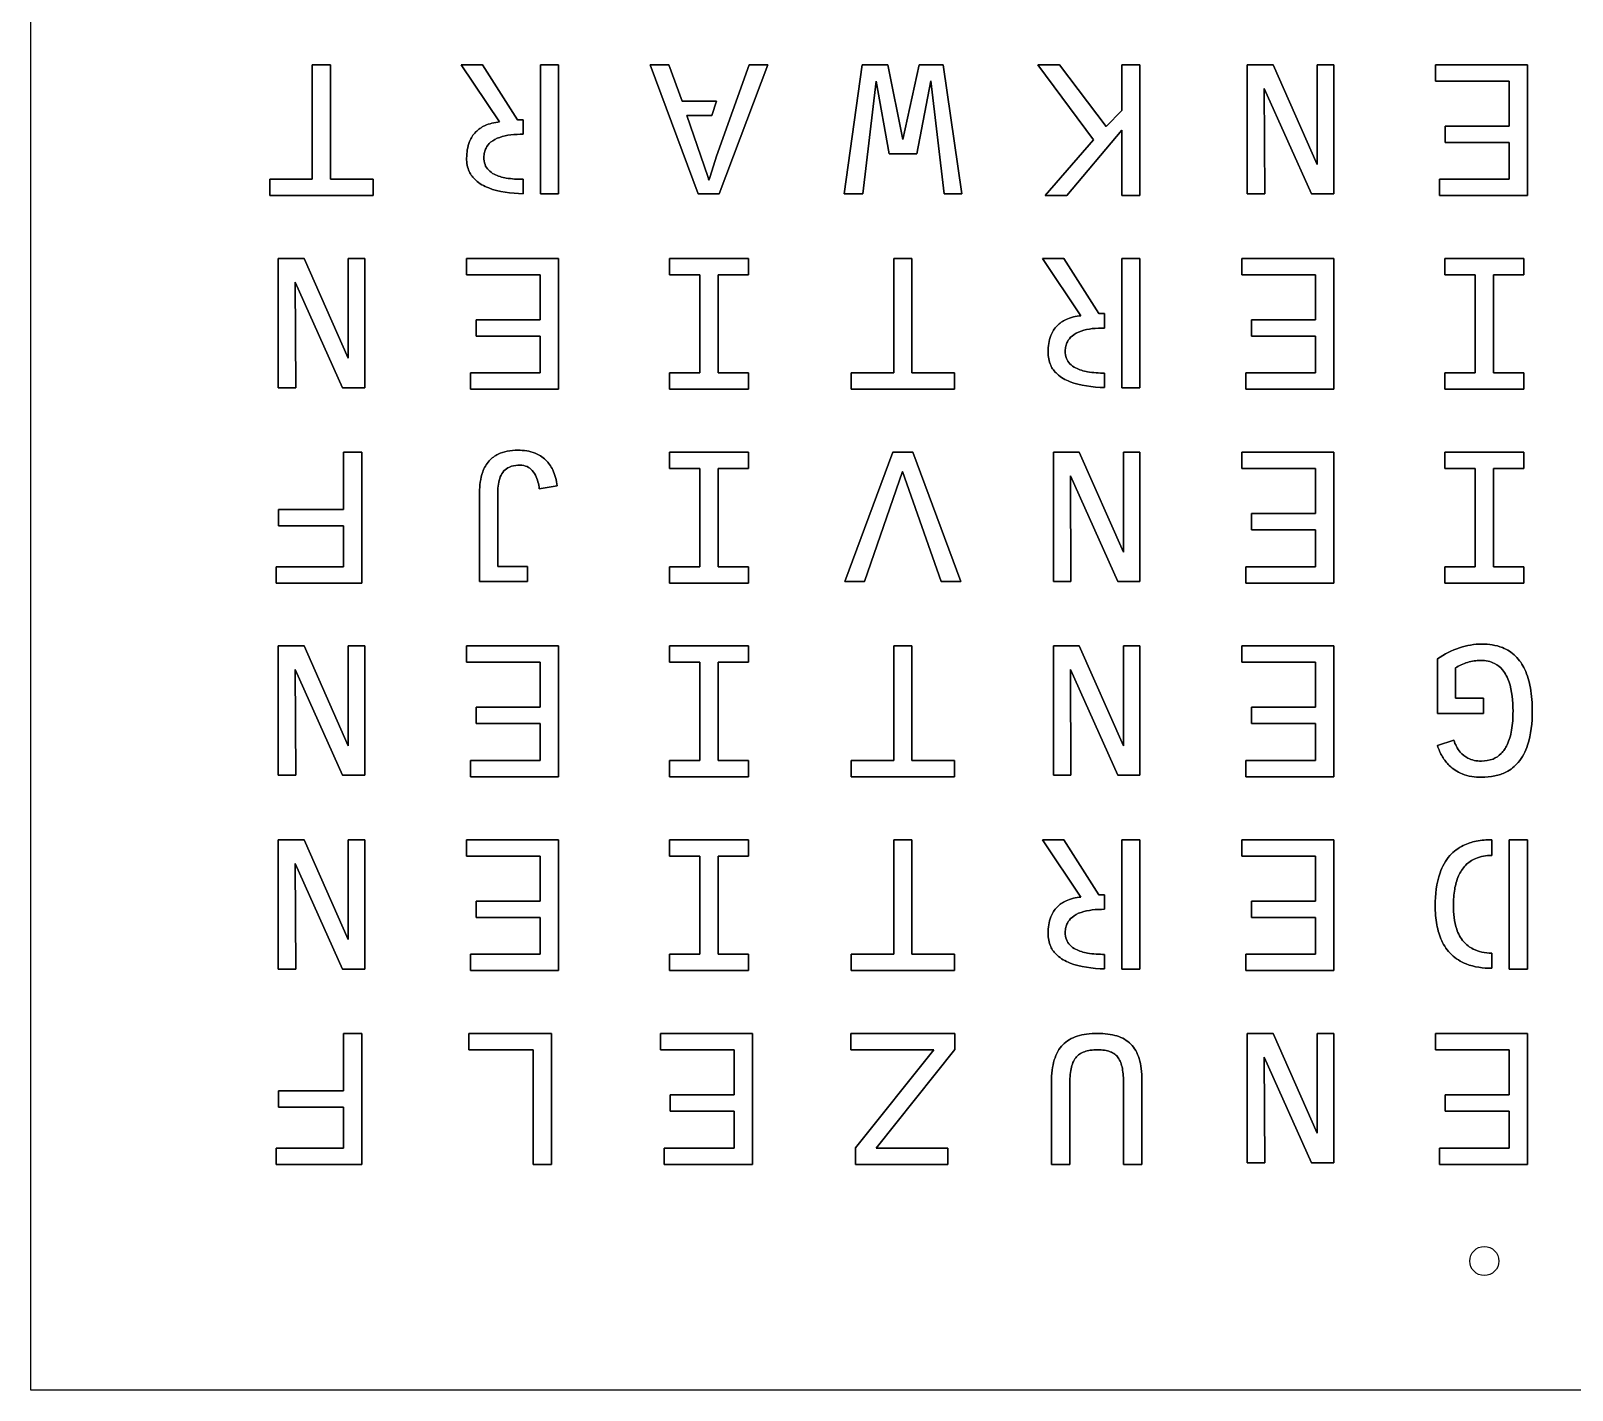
# Model space of a CAD drawing. Header units: millimetres. Extents: x -500 to 0, y -500 to 0.
# Drawn here: x -500 to -234.9, y -500 to -266.2 of the extents above; entities that cross this region are included whole.
import ezdxf

# ---------------------------------------------------------------- set-up
doc = ezdxf.new("R2010")
doc.units = ezdxf.units.MM
doc.layers.get('0').update_dxf_attribs({"linetype": 'CONTINUOUS'})

msp = doc.modelspace()

# ---------------------------------------------------------------- linework, layer by layer
for p, q in [((-419.37, -281.82), (-425.96, -271.98)), ((-425.96, -271.98), (-422.33, -271.98)), ((-422.33, -271.98), (-425.96, -271.98)), ((-425.96, -271.98), (-419.37, -281.82)), ((-422.33, -271.98), (-416.3, -281.46)), ((-416.3, -281.46), (-422.33, -271.98)), ((-385.21, -294.22), (-393.46, -271.98)), ((-393.46, -271.98), (-390.26, -271.98)), ((-390.26, -271.98), (-393.46, -271.98)), ((-393.46, -271.98), (-385.21, -294.22)), ((-390.26, -271.98), (-387.99, -278.27)), ((-387.99, -278.27), (-390.26, -271.98)), ((-382.04, -287.7), (-376.45, -271.98)), ((-376.45, -271.98), (-382.04, -287.7)), ((-373.22, -271.98), (-381.62, -294.22)), ((-381.62, -294.22), (-373.22, -271.98)), ((-376.45, -271.98), (-373.22, -271.98)), ((-373.22, -271.98), (-376.45, -271.98)), ((-387.99, -278.27), (-382.04, -278.27)), ((-382.04, -278.27), (-387.99, -278.27)), ((-382.04, -278.27), (-382.88, -280.74)), ((-382.88, -280.74), (-382.04, -278.27)), ((-382.88, -280.74), (-387.19, -280.74)), ((-387.19, -280.74), (-384.78, -287.7)), ((-384.78, -287.7), (-387.19, -280.74)), ((-387.19, -280.74), (-382.88, -280.74)), ((-416.3, -281.46), (-415.31, -281.46)), ((-415.31, -281.46), (-416.3, -281.46)), ((-415.31, -281.46), (-415.31, -283.95)), ((-415.31, -283.95), (-415.31, -281.46)), ((-384.78, -287.7), (-383.57, -291.2)), ((-383.57, -291.2), (-384.78, -287.7)), ((-383.17, -291.2), (-382.04, -287.7)), ((-382.04, -287.7), (-383.17, -291.2)), ((-415.31, -291.69), (-415.31, -294.2)), ((-415.31, -294.2), (-415.31, -291.69)), ((-381.62, -294.22), (-385.21, -294.22)), ((-385.21, -294.22), (-381.62, -294.22)), ((-319.37, -315.16), (-325.96, -305.31)), ((-325.96, -305.31), (-322.33, -305.31)), ((-322.33, -305.31), (-325.96, -305.31)), ((-325.96, -305.31), (-319.37, -315.16)), ((-322.33, -305.31), (-316.3, -314.79)), ((-316.3, -314.79), (-322.33, -305.31)), ((-316.3, -314.79), (-315.31, -314.79)), ((-315.31, -314.79), (-316.3, -314.79)), ((-315.31, -314.79), (-315.31, -317.28)), ((-315.31, -317.28), (-315.31, -314.79)), ((-315.31, -325.03), (-315.31, -327.53)), ((-315.31, -327.53), (-315.31, -325.03)), ((-409.45, -344.41), (-412.54, -344.93)), ((-412.54, -344.93), (-409.45, -344.41)), ((-422.81, -360.89), (-422.81, -345.57)), ((-422.81, -345.57), (-422.81, -360.89)), ((-419.67, -345.5), (-419.67, -358.32)), ((-419.67, -358.32), (-419.67, -345.5)), ((-419.67, -358.32), (-414.55, -358.32)), ((-414.55, -358.32), (-419.67, -358.32)), ((-414.55, -358.32), (-414.55, -360.89)), ((-414.55, -360.89), (-414.55, -358.32)), ((-414.55, -360.89), (-422.81, -360.89)), ((-422.81, -360.89), (-414.55, -360.89)), ((-258.04, -383.6), (-258.04, -374.17)), ((-258.04, -374.17), (-258.04, -383.6)), ((-254.97, -375.76), (-254.97, -380.97)), ((-254.97, -380.97), (-254.97, -375.76)), ((-254.97, -380.97), (-250.14, -380.97)), ((-250.14, -380.97), (-254.97, -380.97)), ((-250.14, -380.97), (-250.14, -383.6)), ((-250.14, -383.6), (-250.14, -380.97)), ((-250.14, -383.6), (-258.04, -383.6)), ((-258.04, -383.6), (-250.14, -383.6)), ((-258.07, -389.11), (-255.25, -388.19)), ((-255.25, -388.19), (-258.07, -389.11)), ((-319.37, -415.16), (-325.96, -405.31)), ((-325.96, -405.31), (-322.33, -405.31)), ((-322.33, -405.31), (-325.96, -405.31)), ((-325.96, -405.31), (-319.37, -415.16)), ((-322.33, -405.31), (-316.3, -414.79)), ((-316.3, -414.79), (-322.33, -405.31)), ((-248.71, -405.31), (-248.71, -408)), ((-248.71, -408), (-248.71, -405.31)), ((-316.3, -414.79), (-315.31, -414.79)), ((-315.31, -414.79), (-316.3, -414.79)), ((-315.31, -414.79), (-315.31, -417.28)), ((-315.31, -417.28), (-315.31, -414.79)), ((-315.31, -425.03), (-315.31, -427.53)), ((-315.31, -427.53), (-315.31, -425.03)), ((-248.71, -424.82), (-248.71, -427.43)), ((-248.71, -427.43), (-248.71, -424.82)), ((-324.44, -461.15), (-324.44, -447.03)), ((-324.44, -447.03), (-324.44, -461.15)), ((-321.31, -447.56), (-321.31, -461.15)), ((-321.31, -461.15), (-321.31, -447.56)), ((-312.04, -461.15), (-312.04, -447.35)), ((-312.04, -447.35), (-312.04, -461.15)), ((-308.89, -446.73), (-308.89, -461.15)), ((-308.89, -461.15), (-308.89, -446.73)), ((-321.31, -461.15), (-324.44, -461.15)), ((-324.44, -461.15), (-321.31, -461.15)), ((-308.89, -461.15), (-312.04, -461.15)), ((-312.04, -461.15), (-308.89, -461.15))]:
    msp.add_line(p, q)
for points in [[(-500, 0), (0, 0), (0, -500), (-500, -500)], [(0, 0), (0, -500), (-500, -500), (-500, 0)], [(-451.58, -271.98), (-451.58, -291.67), (-458.88, -291.67), (-458.88, -294.49), (-441.14, -294.49), (-441.14, -291.67), (-448.44, -291.67), (-448.44, -271.98)], [(-451.58, -291.67), (-451.58, -271.98), (-448.44, -271.98), (-448.44, -291.67), (-441.14, -291.67), (-441.14, -294.49), (-458.88, -294.49), (-458.88, -291.67)], [(-409.22, -271.98), (-412.34, -271.98), (-412.34, -294.22), (-409.22, -294.22)], [(-412.34, -271.98), (-409.22, -271.98), (-409.22, -294.22), (-412.34, -294.22)], [(-352.61, -271.98), (-356.99, -271.98), (-360.13, -294.22), (-356.9, -294.22), (-354.58, -274.81), (-352.37, -287.33), (-347.59, -287.33), (-345.22, -274.78), (-342.88, -294.22), (-339.88, -294.22), (-343.1, -271.98), (-347.22, -271.98), (-350.04, -284.82)], [(-356.99, -271.98), (-352.61, -271.98), (-350.04, -284.82), (-347.22, -271.98), (-343.1, -271.98), (-339.88, -294.22), (-342.88, -294.22), (-345.22, -274.78), (-347.59, -287.33), (-352.37, -287.33), (-354.58, -274.81), (-356.9, -294.22), (-360.13, -294.22)], [(-315.06, -282.63), (-323.09, -271.98), (-326.78, -271.98), (-317.2, -284.92), (-325.51, -294.49), (-321.81, -294.49), (-312.37, -283.25), (-312.37, -294.49), (-309.22, -294.49), (-309.22, -271.98), (-312.37, -271.98), (-312.37, -279.85)], [(-323.09, -271.98), (-315.06, -282.63), (-312.37, -279.85), (-312.37, -271.98), (-309.22, -271.98), (-309.22, -294.49), (-312.37, -294.49), (-312.37, -283.25), (-321.81, -294.49), (-325.51, -294.49), (-317.2, -284.92), (-326.78, -271.98)], [(-278.74, -289.14), (-286.33, -271.98), (-290.79, -271.98), (-290.79, -294.22), (-287.76, -294.22), (-287.86, -276.05), (-279.71, -294.22), (-275.89, -294.22), (-275.89, -271.98), (-278.72, -271.98)], [(-286.33, -271.98), (-278.74, -289.14), (-278.72, -271.98), (-275.89, -271.98), (-275.89, -294.22), (-279.71, -294.22), (-287.86, -276.05), (-287.76, -294.22), (-290.79, -294.22), (-290.79, -271.98)], [(-242.55, -294.49), (-242.55, -271.98), (-258.38, -271.98), (-258.38, -274.79), (-245.71, -274.79), (-245.71, -282.53), (-256.72, -282.53), (-256.72, -285.34), (-245.71, -285.34), (-245.71, -291.67), (-257.71, -291.67), (-257.71, -294.49)], [(-242.55, -271.98), (-242.55, -294.49), (-257.71, -294.49), (-257.71, -291.67), (-245.71, -291.67), (-245.71, -285.34), (-256.72, -285.34), (-256.72, -282.53), (-245.71, -282.53), (-245.71, -274.79), (-258.38, -274.79), (-258.38, -271.98)], [(-445.41, -322.48), (-453, -305.31), (-457.46, -305.31), (-457.46, -327.56), (-454.42, -327.56), (-454.52, -309.39), (-446.38, -327.56), (-442.55, -327.56), (-442.55, -305.31), (-445.39, -305.31)], [(-453, -305.31), (-445.41, -322.48), (-445.39, -305.31), (-442.55, -305.31), (-442.55, -327.56), (-446.38, -327.56), (-454.52, -309.39), (-454.42, -327.56), (-457.46, -327.56), (-457.46, -305.31)], [(-409.22, -327.82), (-409.22, -305.31), (-425.05, -305.31), (-425.05, -308.12), (-412.37, -308.12), (-412.37, -315.86), (-423.39, -315.86), (-423.39, -318.67), (-412.37, -318.67), (-412.37, -325.01), (-424.38, -325.01), (-424.38, -327.82)], [(-409.22, -305.31), (-409.22, -327.82), (-424.38, -327.82), (-424.38, -325.01), (-412.37, -325.01), (-412.37, -318.67), (-423.39, -318.67), (-423.39, -315.86), (-412.37, -315.86), (-412.37, -308.12), (-425.05, -308.12), (-425.05, -305.31)], [(-390.12, -327.82), (-376.55, -327.82), (-376.55, -325.01), (-381.76, -325.01), (-381.76, -308.12), (-376.55, -308.12), (-376.55, -305.31), (-390.12, -305.31), (-390.12, -308.12), (-384.91, -308.12), (-384.91, -325.01), (-390.12, -325.01)], [(-376.55, -327.82), (-390.12, -327.82), (-390.12, -325.01), (-384.91, -325.01), (-384.91, -308.12), (-390.12, -308.12), (-390.12, -305.31), (-376.55, -305.31), (-376.55, -308.12), (-381.76, -308.12), (-381.76, -325.01), (-376.55, -325.01)], [(-351.58, -305.31), (-351.58, -325.01), (-358.88, -325.01), (-358.88, -327.82), (-341.14, -327.82), (-341.14, -325.01), (-348.44, -325.01), (-348.44, -305.31)], [(-351.58, -325.01), (-351.58, -305.31), (-348.44, -305.31), (-348.44, -325.01), (-341.14, -325.01), (-341.14, -327.82), (-358.88, -327.82), (-358.88, -325.01)], [(-309.22, -305.31), (-312.34, -305.31), (-312.34, -327.56), (-309.22, -327.56)], [(-312.34, -305.31), (-309.22, -305.31), (-309.22, -327.56), (-312.34, -327.56)], [(-275.89, -327.82), (-275.89, -305.31), (-291.71, -305.31), (-291.71, -308.12), (-279.04, -308.12), (-279.04, -315.86), (-290.05, -315.86), (-290.05, -318.67), (-279.04, -318.67), (-279.04, -325.01), (-291.04, -325.01), (-291.04, -327.82)], [(-275.89, -305.31), (-275.89, -327.82), (-291.04, -327.82), (-291.04, -325.01), (-279.04, -325.01), (-279.04, -318.67), (-290.05, -318.67), (-290.05, -315.86), (-279.04, -315.86), (-279.04, -308.12), (-291.71, -308.12), (-291.71, -305.31)], [(-256.79, -327.82), (-243.21, -327.82), (-243.21, -325.01), (-248.42, -325.01), (-248.42, -308.12), (-243.21, -308.12), (-243.21, -305.31), (-256.79, -305.31), (-256.79, -308.12), (-251.58, -308.12), (-251.58, -325.01), (-256.79, -325.01)], [(-243.21, -327.82), (-256.79, -327.82), (-256.79, -325.01), (-251.58, -325.01), (-251.58, -308.12), (-256.79, -308.12), (-256.79, -305.31), (-243.21, -305.31), (-243.21, -308.12), (-248.42, -308.12), (-248.42, -325.01), (-243.21, -325.01)], [(-446.24, -351.3), (-446.24, -358.34), (-457.78, -358.34), (-457.78, -361.15), (-443.08, -361.15), (-443.08, -338.64), (-446.24, -338.64), (-446.24, -348.49), (-457.38, -348.49), (-457.38, -351.3)], [(-446.24, -358.34), (-446.24, -351.3), (-457.38, -351.3), (-457.38, -348.49), (-446.24, -348.49), (-446.24, -338.64), (-443.08, -338.64), (-443.08, -361.15), (-457.78, -361.15), (-457.78, -358.34)], [(-390.12, -361.15), (-376.55, -361.15), (-376.55, -358.34), (-381.76, -358.34), (-381.76, -341.46), (-376.55, -341.46), (-376.55, -338.64), (-390.12, -338.64), (-390.12, -341.46), (-384.91, -341.46), (-384.91, -358.34), (-390.12, -358.34)], [(-376.55, -361.15), (-390.12, -361.15), (-390.12, -358.34), (-384.91, -358.34), (-384.91, -341.46), (-390.12, -341.46), (-390.12, -338.64), (-376.55, -338.64), (-376.55, -341.46), (-381.76, -341.46), (-381.76, -358.34), (-376.55, -358.34)], [(-348.31, -338.64), (-351.71, -338.64), (-359.96, -360.89), (-356.59, -360.89), (-350.07, -341.96), (-343.43, -360.89), (-340.05, -360.89)], [(-351.71, -338.64), (-348.31, -338.64), (-340.05, -360.89), (-343.43, -360.89), (-350.07, -341.96), (-356.59, -360.89), (-359.96, -360.89)], [(-312.08, -355.81), (-319.66, -338.64), (-324.12, -338.64), (-324.12, -360.89), (-321.09, -360.89), (-321.19, -342.72), (-313.05, -360.89), (-309.22, -360.89), (-309.22, -338.64), (-312.06, -338.64)], [(-319.66, -338.64), (-312.08, -355.81), (-312.06, -338.64), (-309.22, -338.64), (-309.22, -360.89), (-313.05, -360.89), (-321.19, -342.72), (-321.09, -360.89), (-324.12, -360.89), (-324.12, -338.64)], [(-275.89, -361.15), (-275.89, -338.64), (-291.71, -338.64), (-291.71, -341.46), (-279.04, -341.46), (-279.04, -349.19), (-290.05, -349.19), (-290.05, -352.01), (-279.04, -352.01), (-279.04, -358.34), (-291.04, -358.34), (-291.04, -361.15)], [(-275.89, -338.64), (-275.89, -361.15), (-291.04, -361.15), (-291.04, -358.34), (-279.04, -358.34), (-279.04, -352.01), (-290.05, -352.01), (-290.05, -349.19), (-279.04, -349.19), (-279.04, -341.46), (-291.71, -341.46), (-291.71, -338.64)], [(-256.79, -361.15), (-243.21, -361.15), (-243.21, -358.34), (-248.42, -358.34), (-248.42, -341.46), (-243.21, -341.46), (-243.21, -338.64), (-256.79, -338.64), (-256.79, -341.46), (-251.58, -341.46), (-251.58, -358.34), (-256.79, -358.34)], [(-243.21, -361.15), (-256.79, -361.15), (-256.79, -358.34), (-251.58, -358.34), (-251.58, -341.46), (-256.79, -341.46), (-256.79, -338.64), (-243.21, -338.64), (-243.21, -341.46), (-248.42, -341.46), (-248.42, -358.34), (-243.21, -358.34)], [(-445.41, -389.14), (-453, -371.98), (-457.46, -371.98), (-457.46, -394.22), (-454.42, -394.22), (-454.52, -376.05), (-446.38, -394.22), (-442.55, -394.22), (-442.55, -371.98), (-445.39, -371.98)], [(-453, -371.98), (-445.41, -389.14), (-445.39, -371.98), (-442.55, -371.98), (-442.55, -394.22), (-446.38, -394.22), (-454.52, -376.05), (-454.42, -394.22), (-457.46, -394.22), (-457.46, -371.98)], [(-409.22, -394.49), (-409.22, -371.98), (-425.05, -371.98), (-425.05, -374.79), (-412.37, -374.79), (-412.37, -382.53), (-423.39, -382.53), (-423.39, -385.34), (-412.37, -385.34), (-412.37, -391.67), (-424.38, -391.67), (-424.38, -394.49)], [(-409.22, -371.98), (-409.22, -394.49), (-424.38, -394.49), (-424.38, -391.67), (-412.37, -391.67), (-412.37, -385.34), (-423.39, -385.34), (-423.39, -382.53), (-412.37, -382.53), (-412.37, -374.79), (-425.05, -374.79), (-425.05, -371.98)], [(-390.12, -394.49), (-376.55, -394.49), (-376.55, -391.67), (-381.76, -391.67), (-381.76, -374.79), (-376.55, -374.79), (-376.55, -371.98), (-390.12, -371.98), (-390.12, -374.79), (-384.91, -374.79), (-384.91, -391.67), (-390.12, -391.67)], [(-376.55, -394.49), (-390.12, -394.49), (-390.12, -391.67), (-384.91, -391.67), (-384.91, -374.79), (-390.12, -374.79), (-390.12, -371.98), (-376.55, -371.98), (-376.55, -374.79), (-381.76, -374.79), (-381.76, -391.67), (-376.55, -391.67)], [(-351.58, -371.98), (-351.58, -391.67), (-358.88, -391.67), (-358.88, -394.49), (-341.14, -394.49), (-341.14, -391.67), (-348.44, -391.67), (-348.44, -371.98)], [(-351.58, -391.67), (-351.58, -371.98), (-348.44, -371.98), (-348.44, -391.67), (-341.14, -391.67), (-341.14, -394.49), (-358.88, -394.49), (-358.88, -391.67)], [(-312.08, -389.14), (-319.66, -371.98), (-324.12, -371.98), (-324.12, -394.22), (-321.09, -394.22), (-321.19, -376.05), (-313.05, -394.22), (-309.22, -394.22), (-309.22, -371.98), (-312.06, -371.98)], [(-319.66, -371.98), (-312.08, -389.14), (-312.06, -371.98), (-309.22, -371.98), (-309.22, -394.22), (-313.05, -394.22), (-321.19, -376.05), (-321.09, -394.22), (-324.12, -394.22), (-324.12, -371.98)], [(-275.89, -394.49), (-275.89, -371.98), (-291.71, -371.98), (-291.71, -374.79), (-279.04, -374.79), (-279.04, -382.53), (-290.05, -382.53), (-290.05, -385.34), (-279.04, -385.34), (-279.04, -391.67), (-291.04, -391.67), (-291.04, -394.49)], [(-275.89, -371.98), (-275.89, -394.49), (-291.04, -394.49), (-291.04, -391.67), (-279.04, -391.67), (-279.04, -385.34), (-290.05, -385.34), (-290.05, -382.53), (-279.04, -382.53), (-279.04, -374.79), (-291.71, -374.79), (-291.71, -371.98)], [(-445.41, -422.48), (-453, -405.31), (-457.46, -405.31), (-457.46, -427.56), (-454.42, -427.56), (-454.52, -409.39), (-446.38, -427.56), (-442.55, -427.56), (-442.55, -405.31), (-445.39, -405.31)], [(-453, -405.31), (-445.41, -422.48), (-445.39, -405.31), (-442.55, -405.31), (-442.55, -427.56), (-446.38, -427.56), (-454.52, -409.39), (-454.42, -427.56), (-457.46, -427.56), (-457.46, -405.31)], [(-409.22, -427.82), (-409.22, -405.31), (-425.05, -405.31), (-425.05, -408.12), (-412.37, -408.12), (-412.37, -415.86), (-423.39, -415.86), (-423.39, -418.67), (-412.37, -418.67), (-412.37, -425.01), (-424.38, -425.01), (-424.38, -427.82)], [(-409.22, -405.31), (-409.22, -427.82), (-424.38, -427.82), (-424.38, -425.01), (-412.37, -425.01), (-412.37, -418.67), (-423.39, -418.67), (-423.39, -415.86), (-412.37, -415.86), (-412.37, -408.12), (-425.05, -408.12), (-425.05, -405.31)], [(-390.12, -427.82), (-376.55, -427.82), (-376.55, -425.01), (-381.76, -425.01), (-381.76, -408.12), (-376.55, -408.12), (-376.55, -405.31), (-390.12, -405.31), (-390.12, -408.12), (-384.91, -408.12), (-384.91, -425.01), (-390.12, -425.01)], [(-376.55, -427.82), (-390.12, -427.82), (-390.12, -425.01), (-384.91, -425.01), (-384.91, -408.12), (-390.12, -408.12), (-390.12, -405.31), (-376.55, -405.31), (-376.55, -408.12), (-381.76, -408.12), (-381.76, -425.01), (-376.55, -425.01)], [(-351.58, -405.31), (-351.58, -425.01), (-358.88, -425.01), (-358.88, -427.82), (-341.14, -427.82), (-341.14, -425.01), (-348.44, -425.01), (-348.44, -405.31)], [(-351.58, -425.01), (-351.58, -405.31), (-348.44, -405.31), (-348.44, -425.01), (-341.14, -425.01), (-341.14, -427.82), (-358.88, -427.82), (-358.88, -425.01)], [(-309.22, -405.31), (-312.34, -405.31), (-312.34, -427.56), (-309.22, -427.56)], [(-312.34, -405.31), (-309.22, -405.31), (-309.22, -427.56), (-312.34, -427.56)], [(-275.89, -427.82), (-275.89, -405.31), (-291.71, -405.31), (-291.71, -408.12), (-279.04, -408.12), (-279.04, -415.86), (-290.05, -415.86), (-290.05, -418.67), (-279.04, -418.67), (-279.04, -425.01), (-291.04, -425.01), (-291.04, -427.82)], [(-275.89, -405.31), (-275.89, -427.82), (-291.04, -427.82), (-291.04, -425.01), (-279.04, -425.01), (-279.04, -418.67), (-290.05, -418.67), (-290.05, -415.86), (-279.04, -415.86), (-279.04, -408.12), (-291.71, -408.12), (-291.71, -405.31)], [(-242.55, -405.31), (-245.74, -405.31), (-245.74, -427.56), (-242.55, -427.56)], [(-245.74, -405.31), (-242.55, -405.31), (-242.55, -427.56), (-245.74, -427.56)], [(-446.24, -451.3), (-446.24, -458.34), (-457.78, -458.34), (-457.78, -461.15), (-443.08, -461.15), (-443.08, -438.64), (-446.24, -438.64), (-446.24, -448.49), (-457.38, -448.49), (-457.38, -451.3)], [(-446.24, -458.34), (-446.24, -451.3), (-457.38, -451.3), (-457.38, -448.49), (-446.24, -448.49), (-446.24, -438.64), (-443.08, -438.64), (-443.08, -461.15), (-457.78, -461.15), (-457.78, -458.34)], [(-410.46, -461.15), (-410.46, -438.64), (-424.68, -438.64), (-424.68, -441.46), (-413.61, -441.46), (-413.61, -461.15)], [(-410.46, -438.64), (-410.46, -461.15), (-413.61, -461.15), (-413.61, -441.46), (-424.68, -441.46), (-424.68, -438.64)], [(-375.89, -461.15), (-375.89, -438.64), (-391.71, -438.64), (-391.71, -441.46), (-379.04, -441.46), (-379.04, -449.19), (-390.05, -449.19), (-390.05, -452.01), (-379.04, -452.01), (-379.04, -458.34), (-391.04, -458.34), (-391.04, -461.15)], [(-375.89, -438.64), (-375.89, -461.15), (-391.04, -461.15), (-391.04, -458.34), (-379.04, -458.34), (-379.04, -452.01), (-390.05, -452.01), (-390.05, -449.19), (-379.04, -449.19), (-379.04, -441.46), (-391.71, -441.46), (-391.71, -438.64)], [(-341.09, -438.64), (-358.93, -438.64), (-358.93, -441.46), (-344.66, -441.46), (-358.15, -458.31), (-358.15, -461.15), (-342.29, -461.15), (-342.29, -458.34), (-354.58, -458.34), (-341.09, -441.41)], [(-358.93, -438.64), (-341.09, -438.64), (-341.09, -441.41), (-354.58, -458.34), (-342.29, -458.34), (-342.29, -461.15), (-358.15, -461.15), (-358.15, -458.31), (-344.66, -441.46), (-358.93, -441.46)], [(-278.74, -455.81), (-286.33, -438.64), (-290.79, -438.64), (-290.79, -460.89), (-287.76, -460.89), (-287.86, -442.72), (-279.71, -460.89), (-275.89, -460.89), (-275.89, -438.64), (-278.72, -438.64)], [(-286.33, -438.64), (-278.74, -455.81), (-278.72, -438.64), (-275.89, -438.64), (-275.89, -460.89), (-279.71, -460.89), (-287.86, -442.72), (-287.76, -460.89), (-290.79, -460.89), (-290.79, -438.64)], [(-242.55, -461.15), (-242.55, -438.64), (-258.38, -438.64), (-258.38, -441.46), (-245.71, -441.46), (-245.71, -449.19), (-256.72, -449.19), (-256.72, -452.01), (-245.71, -452.01), (-245.71, -458.34), (-257.71, -458.34), (-257.71, -461.15)], [(-242.55, -438.64), (-242.55, -461.15), (-257.71, -461.15), (-257.71, -458.34), (-245.71, -458.34), (-245.71, -452.01), (-256.72, -452.01), (-256.72, -449.19), (-245.71, -449.19), (-245.71, -441.46), (-258.38, -441.46), (-258.38, -438.64)]]:
    msp.add_lwpolyline(points, close=True)
msp.add_circle((-250, -477.78), 2.5)
msp.add_circle((-250, -477.78), 2.5)
for points, knots in [([(-425.04, -288.07), (-425.03, -287.1), (-424.9, -286.11), (-424.3, -284.59), (-423.95, -284.03), (-423.04, -283.1), (-422.52, -282.74), (-421.13, -282.11), (-420.24, -281.91), (-419.37, -281.82)], [0, 0, 0, 0, 0.2891878, 0.2891878, 0.4897774, 0.4897774, 0.6806888, 0.6806888, 0.9457336, 0.9457336, 0.9457336, 0.9457336]), ([(-419.37, -281.82), (-420.24, -281.91), (-421.13, -282.11), (-422.52, -282.74), (-423.04, -283.1), (-423.95, -284.03), (-424.3, -284.59), (-424.9, -286.11), (-425.03, -287.1), (-425.04, -288.07)], [-0.9457336, -0.9457336, -0.9457336, -0.9457336, -0.6806888, -0.6806888, -0.4897774, -0.4897774, -0.2891878, -0.2891878, 0, 0, 0, 0]), ([(-415.31, -283.95), (-416.73, -283.94), (-418.17, -284.07), (-419.92, -284.67), (-420.46, -284.94), (-421.24, -285.6), (-421.51, -285.93), (-421.83, -286.55), (-421.91, -286.8), (-422.04, -287.34), (-422.07, -287.62), (-422.08, -287.9)], [0, 0, 0, 0, 0.4268737, 0.4268737, 0.6296497, 0.6296497, 0.776579, 0.776579, 0.8667437, 0.8667437, 0.9633916, 0.9633916, 0.9633916, 0.9633916]), ([(-422.08, -287.9), (-422.07, -287.62), (-422.04, -287.34), (-421.91, -286.8), (-421.83, -286.55), (-421.51, -285.93), (-421.24, -285.6), (-420.46, -284.94), (-419.92, -284.67), (-418.17, -284.07), (-416.73, -283.94), (-415.31, -283.95)], [-0.9633916, -0.9633916, -0.9633916, -0.9633916, -0.8667437, -0.8667437, -0.776579, -0.776579, -0.6296497, -0.6296497, -0.4268737, -0.4268737, 0, 0, 0, 0]), ([(-415.31, -294.2), (-417.41, -294.13), (-419.53, -293.86), (-422.06, -292.87), (-422.84, -292.44), (-423.95, -291.42), (-424.32, -290.92), (-424.74, -290.01), (-424.85, -289.65), (-425.01, -288.88), (-425.04, -288.47), (-425.04, -288.07)], [0, 0, 0, 0, 0.630738, 0.630738, 0.927892, 0.927892, 1.143137, 1.143137, 1.272335, 1.272335, 1.410512, 1.410512, 1.410512, 1.410512]), ([(-425.04, -288.07), (-425.04, -288.47), (-425.01, -288.88), (-424.85, -289.65), (-424.74, -290.01), (-424.32, -290.92), (-423.95, -291.42), (-422.84, -292.44), (-422.06, -292.87), (-419.53, -293.86), (-417.41, -294.13), (-415.31, -294.2)], [-1.410512, -1.410512, -1.410512, -1.410512, -1.272335, -1.272335, -1.143137, -1.143137, -0.927892, -0.927892, -0.630738, -0.630738, 0, 0, 0, 0]), ([(-422.08, -287.9), (-422.09, -288.33), (-422.03, -288.76), (-421.75, -289.51), (-421.55, -289.81), (-421.01, -290.39), (-420.66, -290.63), (-419.66, -291.15), (-418.93, -291.35), (-417.29, -291.64), (-416.27, -291.69), (-415.31, -291.69)], [0, 0, 0, 0, 0.1295701, 0.1295701, 0.2400498, 0.2400498, 0.3663458, 0.3663458, 0.5788006, 0.5788006, 0.8676463, 0.8676463, 0.8676463, 0.8676463]), ([(-415.31, -291.69), (-416.27, -291.69), (-417.29, -291.64), (-418.93, -291.35), (-419.66, -291.15), (-420.66, -290.63), (-421.01, -290.39), (-421.55, -289.81), (-421.75, -289.51), (-422.03, -288.76), (-422.09, -288.33), (-422.08, -287.9)], [-0.8676463, -0.8676463, -0.8676463, -0.8676463, -0.5788006, -0.5788006, -0.3663458, -0.3663458, -0.2400498, -0.2400498, -0.1295701, -0.1295701, 0, 0, 0, 0]), ([(-383.57, -291.2), (-383.53, -291.32), (-383.49, -291.46), (-383.43, -291.67), (-383.4, -291.77), (-383.37, -291.85)], [0, 0, 0, 0, 0.0390225, 0.0390225, 0.06417318, 0.06417318, 0.06417318, 0.06417318]), ([(-383.37, -291.85), (-383.4, -291.77), (-383.43, -291.67), (-383.49, -291.46), (-383.53, -291.32), (-383.57, -291.2)], [-0.06417318, -0.06417318, -0.06417318, -0.06417318, -0.0390225, -0.0390225, 0, 0, 0, 0]), ([(-383.37, -291.85), (-383.35, -291.77), (-383.31, -291.67), (-383.25, -291.46), (-383.21, -291.32), (-383.17, -291.2)], [0, 0, 0, 0, 0.02550692, 0.02550692, 0.06508214, 0.06508214, 0.06508214, 0.06508214]), ([(-383.17, -291.2), (-383.21, -291.32), (-383.25, -291.46), (-383.31, -291.67), (-383.35, -291.77), (-383.37, -291.85)], [-0.06508214, -0.06508214, -0.06508214, -0.06508214, -0.02550692, -0.02550692, 0, 0, 0, 0]), ([(-325.04, -321.4), (-325.03, -320.44), (-324.9, -319.45), (-324.3, -317.93), (-323.95, -317.37), (-323.04, -316.43), (-322.52, -316.08), (-321.13, -315.44), (-320.24, -315.25), (-319.37, -315.16)], [0, 0, 0, 0, 0.2891878, 0.2891878, 0.4897774, 0.4897774, 0.6806888, 0.6806888, 0.9457336, 0.9457336, 0.9457336, 0.9457336]), ([(-319.37, -315.16), (-320.24, -315.25), (-321.13, -315.44), (-322.52, -316.08), (-323.04, -316.43), (-323.95, -317.37), (-324.3, -317.93), (-324.9, -319.45), (-325.03, -320.44), (-325.04, -321.4)], [-0.9457336, -0.9457336, -0.9457336, -0.9457336, -0.6806888, -0.6806888, -0.4897774, -0.4897774, -0.2891878, -0.2891878, 0, 0, 0, 0]), ([(-315.31, -317.28), (-316.73, -317.27), (-318.17, -317.4), (-319.92, -318), (-320.46, -318.27), (-321.24, -318.94), (-321.51, -319.27), (-321.83, -319.89), (-321.91, -320.14), (-322.04, -320.67), (-322.07, -320.95), (-322.08, -321.24)], [0, 0, 0, 0, 0.4268737, 0.4268737, 0.6296497, 0.6296497, 0.776579, 0.776579, 0.8667437, 0.8667437, 0.9633916, 0.9633916, 0.9633916, 0.9633916]), ([(-322.08, -321.24), (-322.07, -320.95), (-322.04, -320.67), (-321.91, -320.14), (-321.83, -319.89), (-321.51, -319.27), (-321.24, -318.94), (-320.46, -318.27), (-319.92, -318), (-318.17, -317.4), (-316.73, -317.27), (-315.31, -317.28)], [-0.9633916, -0.9633916, -0.9633916, -0.9633916, -0.8667437, -0.8667437, -0.776579, -0.776579, -0.6296497, -0.6296497, -0.4268737, -0.4268737, 0, 0, 0, 0]), ([(-315.31, -327.53), (-317.41, -327.46), (-319.53, -327.19), (-322.06, -326.2), (-322.84, -325.77), (-323.95, -324.75), (-324.32, -324.26), (-324.74, -323.34), (-324.85, -322.98), (-325.01, -322.21), (-325.04, -321.81), (-325.04, -321.4)], [0, 0, 0, 0, 0.630738, 0.630738, 0.927892, 0.927892, 1.143137, 1.143137, 1.272335, 1.272335, 1.410512, 1.410512, 1.410512, 1.410512]), ([(-325.04, -321.4), (-325.04, -321.81), (-325.01, -322.21), (-324.85, -322.98), (-324.74, -323.34), (-324.32, -324.26), (-323.95, -324.75), (-322.84, -325.77), (-322.06, -326.2), (-319.53, -327.19), (-317.41, -327.46), (-315.31, -327.53)], [-1.410512, -1.410512, -1.410512, -1.410512, -1.272335, -1.272335, -1.143137, -1.143137, -0.927892, -0.927892, -0.630738, -0.630738, 0, 0, 0, 0]), ([(-322.08, -321.24), (-322.09, -321.67), (-322.03, -322.09), (-321.75, -322.84), (-321.55, -323.15), (-321.01, -323.72), (-320.66, -323.96), (-319.66, -324.48), (-318.93, -324.68), (-317.29, -324.97), (-316.27, -325.03), (-315.31, -325.03)], [0, 0, 0, 0, 0.1295701, 0.1295701, 0.2400498, 0.2400498, 0.3663458, 0.3663458, 0.5788006, 0.5788006, 0.8676463, 0.8676463, 0.8676463, 0.8676463]), ([(-315.31, -325.03), (-316.27, -325.03), (-317.29, -324.97), (-318.93, -324.68), (-319.66, -324.48), (-320.66, -323.96), (-321.01, -323.72), (-321.55, -323.15), (-321.75, -322.84), (-322.03, -322.09), (-322.09, -321.67), (-322.08, -321.24)], [-0.8676463, -0.8676463, -0.8676463, -0.8676463, -0.5788006, -0.5788006, -0.3663458, -0.3663458, -0.2400498, -0.2400498, -0.1295701, -0.1295701, 0, 0, 0, 0]), ([(-422.81, -345.57), (-422.81, -344.39), (-422.67, -343.15), (-422.02, -341.34), (-421.66, -340.69), (-420.72, -339.65), (-420.2, -339.27), (-419.13, -338.75), (-418.6, -338.59), (-417.46, -338.36), (-416.83, -338.31), (-416.21, -338.31)], [0, 0, 0, 0, 0.353355, 0.353355, 0.576738, 0.576738, 0.772105, 0.772105, 0.93553, 0.93553, 1.12124, 1.12124, 1.12124, 1.12124]), ([(-416.21, -338.31), (-416.83, -338.31), (-417.46, -338.36), (-418.6, -338.59), (-419.13, -338.75), (-420.2, -339.27), (-420.72, -339.65), (-421.66, -340.69), (-422.02, -341.34), (-422.67, -343.15), (-422.81, -344.39), (-422.81, -345.57)], [-1.12124, -1.12124, -1.12124, -1.12124, -0.93553, -0.93553, -0.772105, -0.772105, -0.576738, -0.576738, -0.353355, -0.353355, 0, 0, 0, 0]), ([(-416.21, -338.31), (-415.21, -338.31), (-414.2, -338.44), (-412.59, -339.06), (-411.99, -339.44), (-410.95, -340.44), (-410.54, -341.03), (-409.83, -342.53), (-409.59, -343.48), (-409.45, -344.41)], [0, 0, 0, 0, 0.298988, 0.298988, 0.516738, 0.516738, 0.73238, 0.73238, 1.016017, 1.016017, 1.016017, 1.016017]), ([(-409.45, -344.41), (-409.59, -343.48), (-409.83, -342.53), (-410.54, -341.03), (-410.95, -340.44), (-411.99, -339.44), (-412.59, -339.06), (-414.2, -338.44), (-415.21, -338.31), (-416.21, -338.31)], [-1.016017, -1.016017, -1.016017, -1.016017, -0.73238, -0.73238, -0.516738, -0.516738, -0.298988, -0.298988, 0, 0, 0, 0]), ([(-416.23, -340.87), (-416.73, -340.9), (-417.23, -341), (-418.04, -341.37), (-418.35, -341.59), (-418.89, -342.17), (-419.09, -342.52), (-419.56, -343.66), (-419.67, -344.58), (-419.67, -345.5)], [0, 0, 0, 0, 0.1504448, 0.1504448, 0.2669696, 0.2669696, 0.3880434, 0.3880434, 0.6371017, 0.6371017, 0.6371017, 0.6371017]), ([(-419.67, -345.5), (-419.67, -344.58), (-419.56, -343.66), (-419.09, -342.52), (-418.89, -342.17), (-418.35, -341.59), (-418.04, -341.37), (-417.23, -341), (-416.73, -340.9), (-416.23, -340.87)], [-0.6371017, -0.6371017, -0.6371017, -0.6371017, -0.3880434, -0.3880434, -0.2669696, -0.2669696, -0.1504448, -0.1504448, 0, 0, 0, 0]), ([(-412.54, -344.93), (-412.64, -344.15), (-412.83, -343.32), (-413.39, -342.22), (-413.65, -341.85), (-414.25, -341.32), (-414.56, -341.14), (-415.33, -340.88), (-415.78, -340.85), (-416.23, -340.87)], [0, 0, 0, 0, 0.234979, 0.234979, 0.3687896, 0.3687896, 0.4771849, 0.4771849, 0.6116987, 0.6116987, 0.6116987, 0.6116987]), ([(-416.23, -340.87), (-415.78, -340.85), (-415.33, -340.88), (-414.56, -341.14), (-414.25, -341.32), (-413.65, -341.85), (-413.39, -342.22), (-412.83, -343.32), (-412.64, -344.15), (-412.54, -344.93)], [-0.6116987, -0.6116987, -0.6116987, -0.6116987, -0.4771849, -0.4771849, -0.3687896, -0.3687896, -0.234979, -0.234979, 0, 0, 0, 0]), ([(-258.04, -374.17), (-256.86, -373.38), (-255.59, -372.73), (-253, -371.87), (-251.73, -371.65), (-250.42, -371.65)], [0, 0, 0, 0, 0.4259092, 0.4259092, 0.8180283, 0.8180283, 0.8180283, 0.8180283]), ([(-250.42, -371.65), (-251.73, -371.65), (-253, -371.87), (-255.59, -372.73), (-256.86, -373.38), (-258.04, -374.17)], [-0.8180283, -0.8180283, -0.8180283, -0.8180283, -0.4259092, -0.4259092, 0, 0, 0, 0]), ([(-250.42, -371.65), (-249.22, -371.65), (-248.01, -371.81), (-246.04, -372.6), (-245.29, -373.08), (-243.96, -374.38), (-243.45, -375.15), (-242.57, -377), (-242.27, -378.09), (-241.84, -380.49), (-241.75, -381.87), (-241.75, -383.21)], [0, 0, 0, 0, 0.360605, 0.360605, 0.634886, 0.634886, 0.91592, 0.91592, 1.246785, 1.246785, 1.648383, 1.648383, 1.648383, 1.648383]), ([(-241.75, -383.21), (-241.75, -381.87), (-241.84, -380.49), (-242.27, -378.09), (-242.57, -377), (-243.45, -375.15), (-243.96, -374.38), (-245.29, -373.08), (-246.04, -372.6), (-248.01, -371.81), (-249.22, -371.65), (-250.42, -371.65)], [-1.648383, -1.648383, -1.648383, -1.648383, -1.246785, -1.246785, -0.91592, -0.91592, -0.634886, -0.634886, -0.360605, -0.360605, 0, 0, 0, 0]), ([(-250.63, -374.47), (-251.39, -374.47), (-252.14, -374.58), (-253.62, -375.01), (-254.32, -375.34), (-254.97, -375.76)], [0, 0, 0, 0, 0.2285839, 0.2285839, 0.4618136, 0.4618136, 0.4618136, 0.4618136]), ([(-254.97, -375.76), (-254.32, -375.34), (-253.62, -375.01), (-252.14, -374.58), (-251.39, -374.47), (-250.63, -374.47)], [-0.4618136, -0.4618136, -0.4618136, -0.4618136, -0.2285839, -0.2285839, 0, 0, 0, 0]), ([(-245.06, -383.21), (-245.06, -381.44), (-245.23, -379.66), (-246, -377.42), (-246.36, -376.69), (-247.26, -375.63), (-247.71, -375.26), (-248.59, -374.81), (-248.96, -374.69), (-249.77, -374.51), (-250.2, -374.47), (-250.63, -374.47)], [0, 0, 0, 0, 0.531091, 0.531091, 0.80188, 0.80188, 1.001332, 1.001332, 1.135431, 1.135431, 1.280914, 1.280914, 1.280914, 1.280914]), ([(-250.63, -374.47), (-250.2, -374.47), (-249.77, -374.51), (-248.96, -374.69), (-248.59, -374.81), (-247.71, -375.26), (-247.26, -375.63), (-246.36, -376.69), (-246, -377.42), (-245.23, -379.66), (-245.06, -381.44), (-245.06, -383.21)], [-1.280914, -1.280914, -1.280914, -1.280914, -1.135431, -1.135431, -1.001332, -1.001332, -0.80188, -0.80188, -0.531091, -0.531091, 0, 0, 0, 0]), ([(-250.5, -391.78), (-249.81, -391.78), (-249.13, -391.68), (-247.97, -391.21), (-247.51, -390.9), (-246.66, -390.06), (-246.32, -389.54), (-245.69, -388.2), (-245.46, -387.33), (-245.12, -385.42), (-245.06, -384.29), (-245.06, -383.21)], [0, 0, 0, 0, 0.205704, 0.205704, 0.376219, 0.376219, 0.562184, 0.562184, 0.820527, 0.820527, 1.145701, 1.145701, 1.145701, 1.145701]), ([(-245.06, -383.21), (-245.06, -384.29), (-245.12, -385.42), (-245.46, -387.33), (-245.69, -388.2), (-246.32, -389.54), (-246.66, -390.06), (-247.51, -390.9), (-247.97, -391.21), (-249.13, -391.68), (-249.81, -391.78), (-250.5, -391.78)], [-1.145701, -1.145701, -1.145701, -1.145701, -0.820527, -0.820527, -0.562184, -0.562184, -0.376219, -0.376219, -0.205704, -0.205704, 0, 0, 0, 0]), ([(-241.75, -383.21), (-241.75, -385.13), (-241.94, -387.21), (-242.91, -390.12), (-243.42, -391.14), (-244.75, -392.7), (-245.45, -393.26), (-246.88, -393.98), (-247.52, -394.2), (-248.94, -394.5), (-249.71, -394.56), (-250.47, -394.56)], [0, 0, 0, 0, 0.577392, 0.577392, 0.917679, 0.917679, 1.190366, 1.190366, 1.395321, 1.395321, 1.623097, 1.623097, 1.623097, 1.623097]), ([(-250.47, -394.56), (-249.71, -394.56), (-248.94, -394.5), (-247.52, -394.2), (-246.88, -393.98), (-245.45, -393.26), (-244.75, -392.7), (-243.42, -391.14), (-242.91, -390.12), (-241.94, -387.21), (-241.75, -385.13), (-241.75, -383.21)], [-1.623097, -1.623097, -1.623097, -1.623097, -1.395321, -1.395321, -1.190366, -1.190366, -0.917679, -0.917679, -0.577392, -0.577392, 0, 0, 0, 0]), ([(-250.47, -394.56), (-251.61, -394.56), (-252.75, -394.4), (-254.64, -393.64), (-255.38, -393.16), (-256.48, -392.08), (-256.86, -391.57), (-257.55, -390.42), (-257.84, -389.77), (-258.07, -389.11)], [0, 0, 0, 0, 0.341976, 0.341976, 0.61183, 0.61183, 0.803194, 0.803194, 1.013938, 1.013938, 1.013938, 1.013938]), ([(-258.07, -389.11), (-257.84, -389.77), (-257.55, -390.42), (-256.86, -391.57), (-256.48, -392.08), (-255.38, -393.16), (-254.64, -393.64), (-252.75, -394.4), (-251.61, -394.56), (-250.47, -394.56)], [-1.013938, -1.013938, -1.013938, -1.013938, -0.803194, -0.803194, -0.61183, -0.61183, -0.341976, -0.341976, 0, 0, 0, 0]), ([(-255.25, -388.19), (-255, -388.92), (-254.64, -389.63), (-253.77, -390.66), (-253.33, -391.02), (-252.48, -391.45), (-252.12, -391.57), (-251.33, -391.74), (-250.92, -391.78), (-250.5, -391.78)], [0, 0, 0, 0, 0.2331459, 0.2331459, 0.4048147, 0.4048147, 0.5199271, 0.5199271, 0.6447685, 0.6447685, 0.6447685, 0.6447685]), ([(-250.5, -391.78), (-250.92, -391.78), (-251.33, -391.74), (-252.12, -391.57), (-252.48, -391.45), (-253.33, -391.02), (-253.77, -390.66), (-254.64, -389.63), (-255, -388.92), (-255.25, -388.19)], [-0.6447685, -0.6447685, -0.6447685, -0.6447685, -0.5199271, -0.5199271, -0.4048147, -0.4048147, -0.2331459, -0.2331459, 0, 0, 0, 0]), ([(-258.44, -416.65), (-258.44, -414.78), (-258.24, -412.79), (-257.23, -409.93), (-256.69, -408.91), (-255.27, -407.31), (-254.49, -406.73), (-252.9, -405.95), (-252.14, -405.71), (-250.5, -405.38), (-249.6, -405.31), (-248.71, -405.31)], [0, 0, 0, 0, 0.561536, 0.561536, 0.907874, 0.907874, 1.20282, 1.20282, 1.439086, 1.439086, 1.70546, 1.70546, 1.70546, 1.70546]), ([(-248.71, -405.31), (-249.6, -405.31), (-250.5, -405.38), (-252.14, -405.71), (-252.9, -405.95), (-254.49, -406.73), (-255.27, -407.31), (-256.69, -408.91), (-257.23, -409.93), (-258.24, -412.79), (-258.44, -414.78), (-258.44, -416.65)], [-1.70546, -1.70546, -1.70546, -1.70546, -1.439086, -1.439086, -1.20282, -1.20282, -0.907874, -0.907874, -0.561536, -0.561536, 0, 0, 0, 0]), ([(-248.71, -408), (-249.66, -408.02), (-250.61, -408.17), (-252.14, -408.82), (-252.73, -409.21), (-253.74, -410.25), (-254.13, -410.86), (-254.75, -412.25), (-254.96, -413.02), (-255.25, -414.72), (-255.31, -415.68), (-255.31, -416.62)], [0, 0, 0, 0, 0.284213, 0.284213, 0.499187, 0.499187, 0.718505, 0.718505, 0.954058, 0.954058, 1.235354, 1.235354, 1.235354, 1.235354]), ([(-255.31, -416.62), (-255.31, -415.68), (-255.25, -414.72), (-254.96, -413.02), (-254.75, -412.25), (-254.13, -410.86), (-253.74, -410.25), (-252.73, -409.21), (-252.14, -408.82), (-250.61, -408.17), (-249.66, -408.02), (-248.71, -408)], [-1.235354, -1.235354, -1.235354, -1.235354, -0.954058, -0.954058, -0.718505, -0.718505, -0.499187, -0.499187, -0.284213, -0.284213, 0, 0, 0, 0]), ([(-325.04, -421.4), (-325.03, -420.44), (-324.9, -419.45), (-324.3, -417.93), (-323.95, -417.37), (-323.04, -416.43), (-322.52, -416.08), (-321.13, -415.44), (-320.24, -415.25), (-319.37, -415.16)], [0, 0, 0, 0, 0.2891878, 0.2891878, 0.4897774, 0.4897774, 0.6806888, 0.6806888, 0.9457336, 0.9457336, 0.9457336, 0.9457336]), ([(-319.37, -415.16), (-320.24, -415.25), (-321.13, -415.44), (-322.52, -416.08), (-323.04, -416.43), (-323.95, -417.37), (-324.3, -417.93), (-324.9, -419.45), (-325.03, -420.44), (-325.04, -421.4)], [-0.9457336, -0.9457336, -0.9457336, -0.9457336, -0.6806888, -0.6806888, -0.4897774, -0.4897774, -0.2891878, -0.2891878, 0, 0, 0, 0]), ([(-315.31, -417.28), (-316.73, -417.27), (-318.17, -417.4), (-319.92, -418), (-320.46, -418.27), (-321.24, -418.94), (-321.51, -419.27), (-321.83, -419.89), (-321.91, -420.14), (-322.04, -420.67), (-322.07, -420.95), (-322.08, -421.24)], [0, 0, 0, 0, 0.4268737, 0.4268737, 0.6296497, 0.6296497, 0.776579, 0.776579, 0.8667437, 0.8667437, 0.9633916, 0.9633916, 0.9633916, 0.9633916]), ([(-322.08, -421.24), (-322.07, -420.95), (-322.04, -420.67), (-321.91, -420.14), (-321.83, -419.89), (-321.51, -419.27), (-321.24, -418.94), (-320.46, -418.27), (-319.92, -418), (-318.17, -417.4), (-316.73, -417.27), (-315.31, -417.28)], [-0.9633916, -0.9633916, -0.9633916, -0.9633916, -0.8667437, -0.8667437, -0.776579, -0.776579, -0.6296497, -0.6296497, -0.4268737, -0.4268737, 0, 0, 0, 0]), ([(-248.71, -427.43), (-250.19, -427.42), (-251.72, -427.22), (-254.06, -426.3), (-254.92, -425.77), (-256.37, -424.37), (-256.91, -423.57), (-257.72, -421.82), (-257.99, -420.9), (-258.36, -418.88), (-258.44, -417.76), (-258.44, -416.65)], [0, 0, 0, 0, 0.445427, 0.445427, 0.754139, 0.754139, 1.047759, 1.047759, 1.331443, 1.331443, 1.662749, 1.662749, 1.662749, 1.662749]), ([(-258.44, -416.65), (-258.44, -417.76), (-258.36, -418.88), (-257.99, -420.9), (-257.72, -421.82), (-256.91, -423.57), (-256.37, -424.37), (-254.92, -425.77), (-254.06, -426.3), (-251.72, -427.22), (-250.19, -427.42), (-248.71, -427.43)], [-1.662749, -1.662749, -1.662749, -1.662749, -1.331443, -1.331443, -1.047759, -1.047759, -0.754139, -0.754139, -0.445427, -0.445427, 0, 0, 0, 0]), ([(-255.31, -416.62), (-255.32, -417.97), (-255.18, -419.42), (-254.48, -421.49), (-254.09, -422.23), (-253.08, -423.38), (-252.54, -423.8), (-251.44, -424.34), (-250.95, -424.51), (-249.87, -424.75), (-249.29, -424.81), (-248.71, -424.82)], [0, 0, 0, 0, 0.40678, 0.40678, 0.655578, 0.655578, 0.865393, 0.865393, 1.021146, 1.021146, 1.194873, 1.194873, 1.194873, 1.194873]), ([(-248.71, -424.82), (-249.29, -424.81), (-249.87, -424.75), (-250.95, -424.51), (-251.44, -424.34), (-252.54, -423.8), (-253.08, -423.38), (-254.09, -422.23), (-254.48, -421.49), (-255.18, -419.42), (-255.32, -417.97), (-255.31, -416.62)], [-1.194873, -1.194873, -1.194873, -1.194873, -1.021146, -1.021146, -0.865393, -0.865393, -0.655578, -0.655578, -0.40678, -0.40678, 0, 0, 0, 0]), ([(-315.31, -427.53), (-317.41, -427.46), (-319.53, -427.19), (-322.06, -426.2), (-322.84, -425.77), (-323.95, -424.75), (-324.32, -424.26), (-324.74, -423.34), (-324.85, -422.98), (-325.01, -422.21), (-325.04, -421.81), (-325.04, -421.4)], [0, 0, 0, 0, 0.630738, 0.630738, 0.927892, 0.927892, 1.143137, 1.143137, 1.272335, 1.272335, 1.410512, 1.410512, 1.410512, 1.410512]), ([(-325.04, -421.4), (-325.04, -421.81), (-325.01, -422.21), (-324.85, -422.98), (-324.74, -423.34), (-324.32, -424.26), (-323.95, -424.75), (-322.84, -425.77), (-322.06, -426.2), (-319.53, -427.19), (-317.41, -427.46), (-315.31, -427.53)], [-1.410512, -1.410512, -1.410512, -1.410512, -1.272335, -1.272335, -1.143137, -1.143137, -0.927892, -0.927892, -0.630738, -0.630738, 0, 0, 0, 0]), ([(-322.08, -421.24), (-322.09, -421.67), (-322.03, -422.09), (-321.75, -422.84), (-321.55, -423.15), (-321.01, -423.72), (-320.66, -423.96), (-319.66, -424.48), (-318.93, -424.68), (-317.29, -424.97), (-316.27, -425.03), (-315.31, -425.03)], [0, 0, 0, 0, 0.1295701, 0.1295701, 0.2400498, 0.2400498, 0.3663458, 0.3663458, 0.5788006, 0.5788006, 0.8676463, 0.8676463, 0.8676463, 0.8676463]), ([(-315.31, -425.03), (-316.27, -425.03), (-317.29, -424.97), (-318.93, -424.68), (-319.66, -424.48), (-320.66, -423.96), (-321.01, -423.72), (-321.55, -423.15), (-321.75, -422.84), (-322.03, -422.09), (-322.09, -421.67), (-322.08, -421.24)], [-0.8676463, -0.8676463, -0.8676463, -0.8676463, -0.5788006, -0.5788006, -0.3663458, -0.3663458, -0.2400498, -0.2400498, -0.1295701, -0.1295701, 0, 0, 0, 0]), ([(-322.5, -440.58), (-322.17, -440.24), (-321.8, -439.95), (-320.96, -439.45), (-320.5, -439.25), (-320.02, -439.1)], [0, 0, 0, 0, 0.1422846, 0.1422846, 0.2921455, 0.2921455, 0.2921455, 0.2921455]), ([(-320.02, -439.1), (-320.5, -439.25), (-320.96, -439.45), (-321.8, -439.95), (-322.17, -440.24), (-322.5, -440.58)], [-0.2921455, -0.2921455, -0.2921455, -0.2921455, -0.1422846, -0.1422846, 0, 0, 0, 0]), ([(-320.02, -439.1), (-319.5, -438.94), (-318.95, -438.83), (-317.79, -438.68), (-317.15, -438.64), (-316.53, -438.64)], [0, 0, 0, 0, 0.165027, 0.165027, 0.3527602, 0.3527602, 0.3527602, 0.3527602]), ([(-316.53, -438.64), (-317.15, -438.64), (-317.79, -438.68), (-318.95, -438.83), (-319.5, -438.94), (-320.02, -439.1)], [-0.3527602, -0.3527602, -0.3527602, -0.3527602, -0.165027, -0.165027, 0, 0, 0, 0]), ([(-316.53, -438.64), (-315.93, -438.64), (-315.33, -438.67), (-314.21, -438.82), (-313.68, -438.92), (-313.18, -439.07)], [0, 0, 0, 0, 0.1792353, 0.1792353, 0.3381118, 0.3381118, 0.3381118, 0.3381118]), ([(-313.18, -439.07), (-313.68, -438.92), (-314.21, -438.82), (-315.33, -438.67), (-315.93, -438.64), (-316.53, -438.64)], [-0.3381118, -0.3381118, -0.3381118, -0.3381118, -0.1792353, -0.1792353, 0, 0, 0, 0]), ([(-313.18, -439.07), (-312.72, -439.21), (-312.28, -439.4), (-311.47, -439.87), (-311.11, -440.14), (-310.79, -440.47)], [0, 0, 0, 0, 0.1435563, 0.1435563, 0.280237, 0.280237, 0.280237, 0.280237]), ([(-310.79, -440.47), (-311.11, -440.14), (-311.47, -439.87), (-312.28, -439.4), (-312.72, -439.21), (-313.18, -439.07)], [-0.280237, -0.280237, -0.280237, -0.280237, -0.1435563, -0.1435563, 0, 0, 0, 0]), ([(-323.96, -443.18), (-323.81, -442.68), (-323.61, -442.19), (-323.12, -441.31), (-322.84, -440.92), (-322.5, -440.58)], [0, 0, 0, 0, 0.1572191, 0.1572191, 0.3024756, 0.3024756, 0.3024756, 0.3024756]), ([(-322.5, -440.58), (-322.84, -440.92), (-323.12, -441.31), (-323.61, -442.19), (-323.81, -442.68), (-323.96, -443.18)], [-0.3024756, -0.3024756, -0.3024756, -0.3024756, -0.1572191, -0.1572191, 0, 0, 0, 0]), ([(-318.79, -441.77), (-319.09, -441.88), (-319.37, -442.02), (-319.87, -442.37), (-320.09, -442.58), (-320.28, -442.82)], [0, 0, 0, 0, 0.0941997, 0.0941997, 0.1849613, 0.1849613, 0.1849613, 0.1849613]), ([(-320.28, -442.82), (-320.09, -442.58), (-319.87, -442.37), (-319.37, -442.02), (-319.09, -441.88), (-318.79, -441.77)], [-0.1849613, -0.1849613, -0.1849613, -0.1849613, -0.0941997, -0.0941997, 0, 0, 0, 0]), ([(-316.52, -441.46), (-316.93, -441.46), (-317.36, -441.48), (-318.11, -441.58), (-318.46, -441.66), (-318.79, -441.77)], [0, 0, 0, 0, 0.1244018, 0.1244018, 0.2290933, 0.2290933, 0.2290933, 0.2290933]), ([(-318.79, -441.77), (-318.46, -441.66), (-318.11, -441.58), (-317.36, -441.48), (-316.93, -441.46), (-316.52, -441.46)], [-0.2290933, -0.2290933, -0.2290933, -0.2290933, -0.1244018, -0.1244018, 0, 0, 0, 0]), ([(-314.33, -441.77), (-314.65, -441.66), (-314.98, -441.58), (-315.71, -441.48), (-316.12, -441.46), (-316.52, -441.46)], [0, 0, 0, 0, 0.1005234, 0.1005234, 0.2206304, 0.2206304, 0.2206304, 0.2206304]), ([(-316.52, -441.46), (-316.12, -441.46), (-315.71, -441.48), (-314.98, -441.58), (-314.65, -441.66), (-314.33, -441.77)], [-0.2206304, -0.2206304, -0.2206304, -0.2206304, -0.1005234, -0.1005234, 0, 0, 0, 0]), ([(-312.96, -442.82), (-313.12, -442.58), (-313.32, -442.38), (-313.79, -442.02), (-314.05, -441.88), (-314.33, -441.77)], [0, 0, 0, 0, 0.0868989, 0.0868989, 0.1763311, 0.1763311, 0.1763311, 0.1763311]), ([(-314.33, -441.77), (-314.05, -441.88), (-313.79, -442.02), (-313.32, -442.38), (-313.12, -442.58), (-312.96, -442.82)], [-0.1763311, -0.1763311, -0.1763311, -0.1763311, -0.0868989, -0.0868989, 0, 0, 0, 0]), ([(-310.79, -440.47), (-310.47, -440.8), (-310.19, -441.17), (-309.71, -442.02), (-309.52, -442.49), (-309.36, -442.97)], [0, 0, 0, 0, 0.139561, 0.139561, 0.2917444, 0.2917444, 0.2917444, 0.2917444]), ([(-309.36, -442.97), (-309.52, -442.49), (-309.71, -442.02), (-310.19, -441.17), (-310.47, -440.8), (-310.79, -440.47)], [-0.2917444, -0.2917444, -0.2917444, -0.2917444, -0.139561, -0.139561, 0, 0, 0, 0]), ([(-324.44, -447.03), (-324.44, -446.34), (-324.41, -445.63), (-324.25, -444.35), (-324.13, -443.75), (-323.96, -443.18)], [0, 0, 0, 0, 0.2080735, 0.2080735, 0.386894, 0.386894, 0.386894, 0.386894]), ([(-323.96, -443.18), (-324.13, -443.75), (-324.25, -444.35), (-324.41, -445.63), (-324.44, -446.34), (-324.44, -447.03)], [-0.386894, -0.386894, -0.386894, -0.386894, -0.2080735, -0.2080735, 0, 0, 0, 0]), ([(-321.07, -444.71), (-321.16, -445.13), (-321.21, -445.58), (-321.29, -446.52), (-321.31, -447.04), (-321.31, -447.56)], [0, 0, 0, 0, 0.1302434, 0.1302434, 0.2841077, 0.2841077, 0.2841077, 0.2841077]), ([(-321.31, -447.56), (-321.31, -447.04), (-321.29, -446.52), (-321.21, -445.58), (-321.16, -445.13), (-321.07, -444.71)], [-0.2841077, -0.2841077, -0.2841077, -0.2841077, -0.1302434, -0.1302434, 0, 0, 0, 0]), ([(-320.28, -442.82), (-320.47, -443.07), (-320.63, -443.36), (-320.9, -443.99), (-321, -444.35), (-321.07, -444.71)], [0, 0, 0, 0, 0.0967041, 0.0967041, 0.2065999, 0.2065999, 0.2065999, 0.2065999]), ([(-321.07, -444.71), (-321, -444.35), (-320.9, -443.99), (-320.63, -443.36), (-320.47, -443.07), (-320.28, -442.82)], [-0.2065999, -0.2065999, -0.2065999, -0.2065999, -0.0967041, -0.0967041, 0, 0, 0, 0]), ([(-312.25, -444.65), (-312.32, -444.31), (-312.41, -443.96), (-312.64, -443.35), (-312.78, -443.07), (-312.96, -442.82)], [0, 0, 0, 0, 0.1054116, 0.1054116, 0.1975266, 0.1975266, 0.1975266, 0.1975266]), ([(-312.96, -442.82), (-312.78, -443.07), (-312.64, -443.35), (-312.41, -443.96), (-312.32, -444.31), (-312.25, -444.65)], [-0.1975266, -0.1975266, -0.1975266, -0.1975266, -0.1054116, -0.1054116, 0, 0, 0, 0]), ([(-312.04, -447.35), (-312.04, -446.86), (-312.06, -446.37), (-312.13, -445.48), (-312.18, -445.06), (-312.25, -444.65)], [0, 0, 0, 0, 0.1450339, 0.1450339, 0.2683957, 0.2683957, 0.2683957, 0.2683957]), ([(-312.25, -444.65), (-312.18, -445.06), (-312.13, -445.48), (-312.06, -446.37), (-312.04, -446.86), (-312.04, -447.35)], [-0.2683957, -0.2683957, -0.2683957, -0.2683957, -0.1450339, -0.1450339, 0, 0, 0, 0]), ([(-309.36, -442.97), (-309.19, -443.53), (-309.08, -444.11), (-308.92, -445.36), (-308.89, -446.05), (-308.89, -446.73)], [0, 0, 0, 0, 0.1737784, 0.1737784, 0.3779936, 0.3779936, 0.3779936, 0.3779936]), ([(-308.89, -446.73), (-308.89, -446.05), (-308.92, -445.36), (-309.08, -444.11), (-309.19, -443.53), (-309.36, -442.97)], [-0.3779936, -0.3779936, -0.3779936, -0.3779936, -0.1737784, -0.1737784, 0, 0, 0, 0])]:
    msp.add_open_spline(points, degree=3, knots=knots)

doc.saveas('drawing.dxf')
